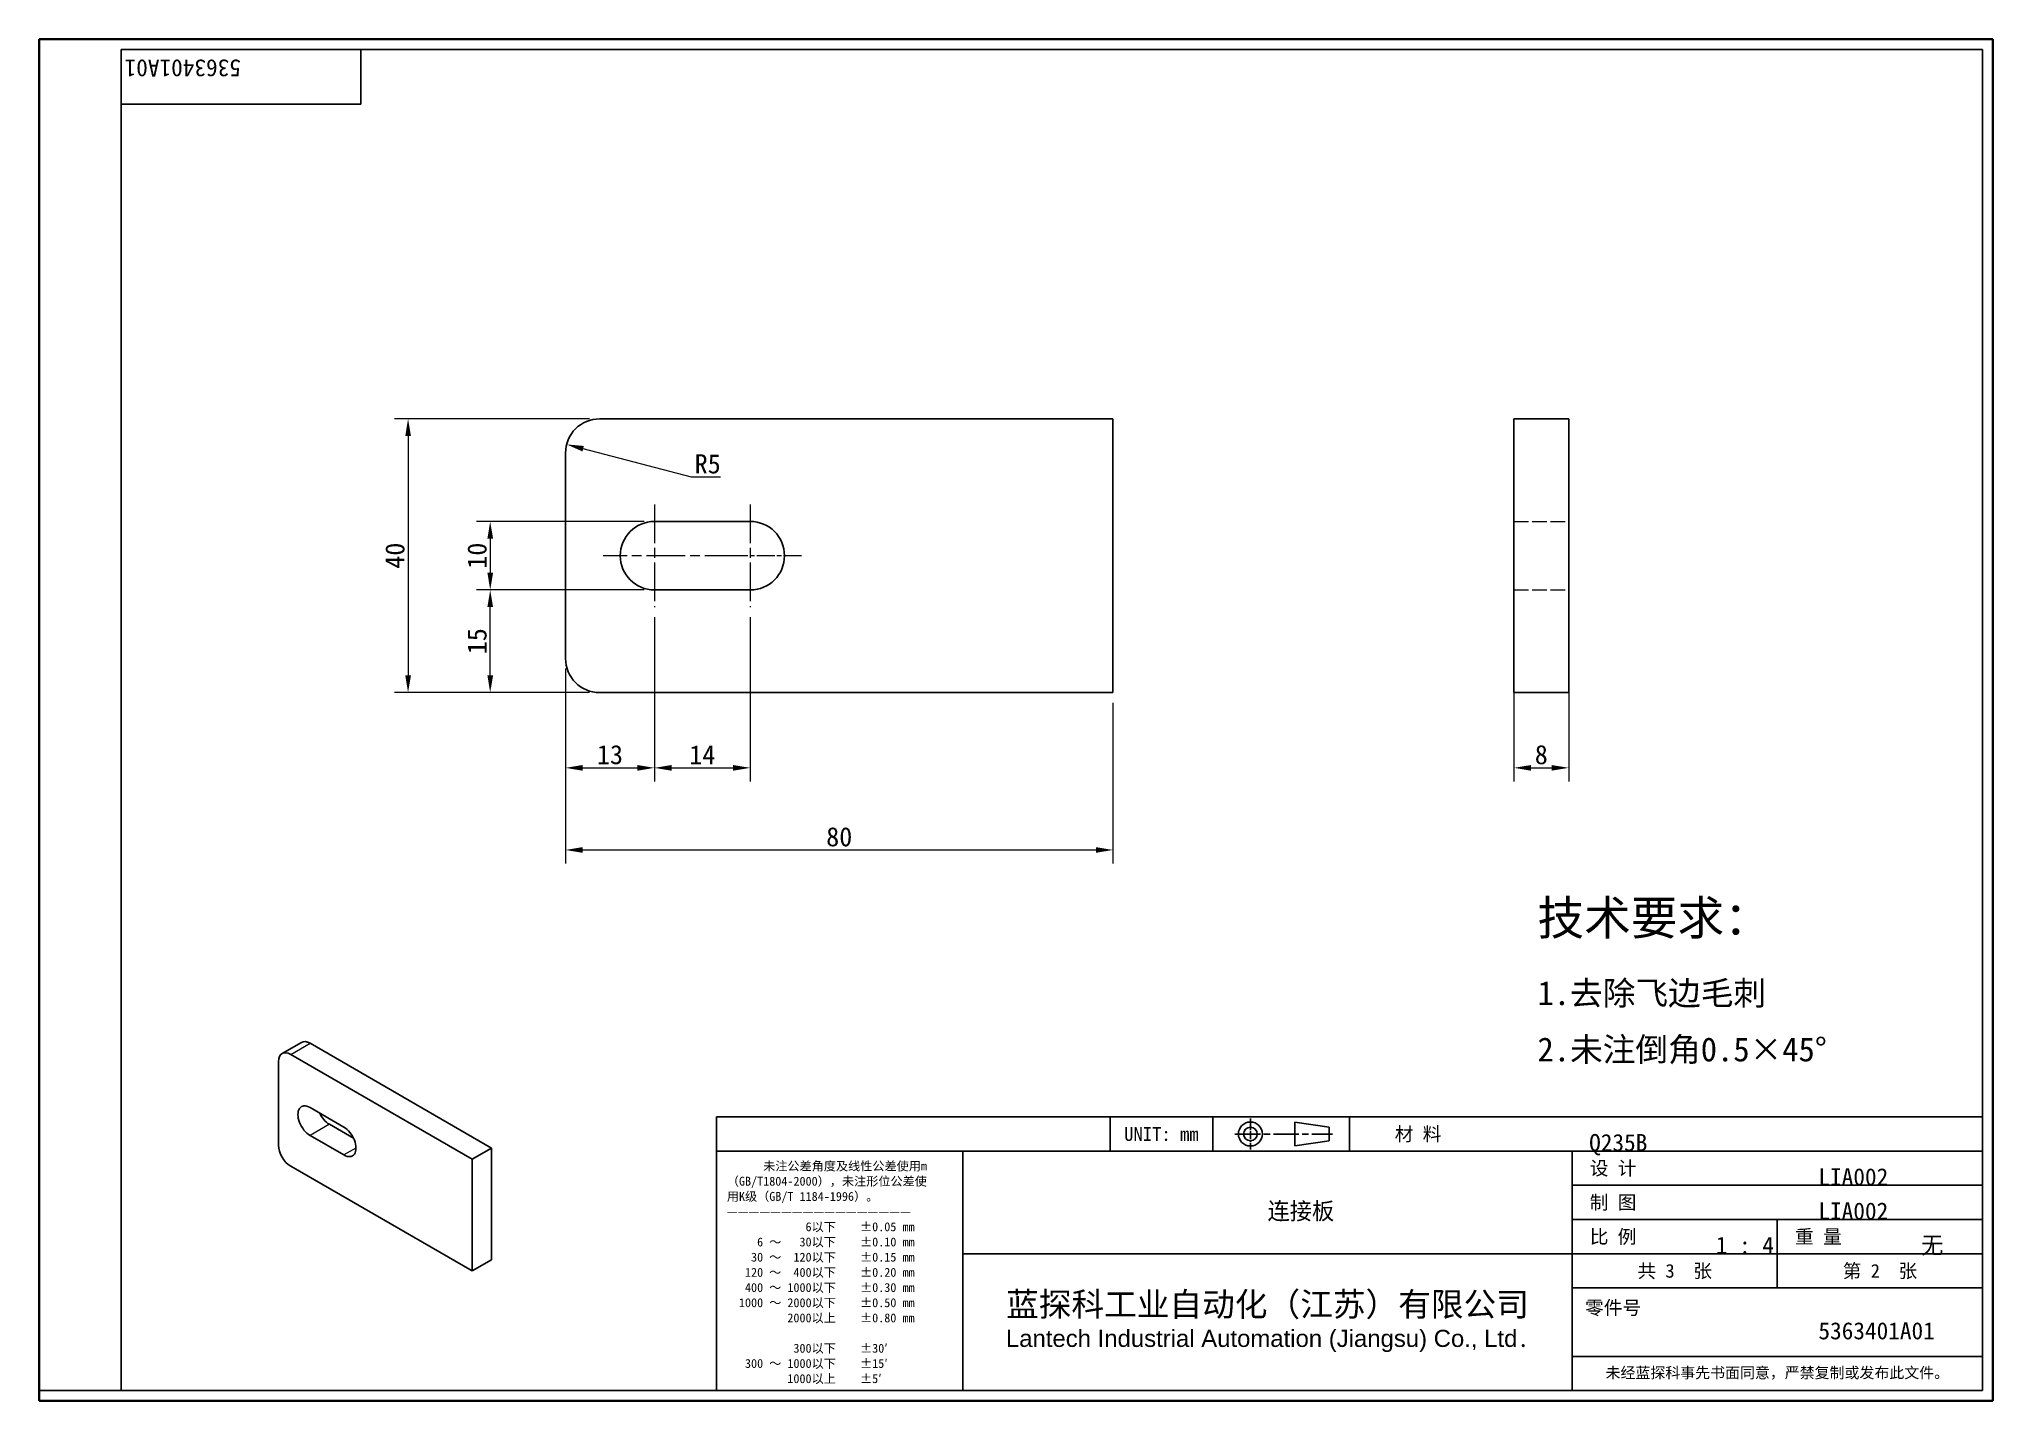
# Model space of a CAD drawing. Header units: millimetres. Extents: x 6 to 292, y 5 to 205.
import ezdxf
from ezdxf.enums import TextEntityAlignment as Align

# ---------------------------------------------------------------- set-up
doc = ezdxf.new("R2018")
doc.units = ezdxf.units.MM
doc.linetypes.add('CHAIN', pattern=[0.3543, 0.2362, -0.0295, 0.0591, -0.0295])
doc.linetypes.add('DASHED', pattern=[0.2067, 0.1654, -0.0413])
for name, color, linetype, lineweight in [('1', 7, 'Continuous', 18), ('可见 (ISO)', 7, 'Continuous', 25), ('可见窄的 (ISO)', 7, 'Continuous', 18), ('图框 (ISO)', 7, 'Continuous', 35), ('标题 (ISO)', 7, 'Continuous', 25)]:
    doc.layers.add(name, color=color, linetype=linetype, lineweight=lineweight)
for name, color, linetype, lineweight, true_color in [('中心标记 (ISO)', 1, 'CHAIN', 18, 0xff0000), ('尺寸 (ISO)', 7, 'Continuous', 18, 0x008000), ('符号 (ISO)', 7, 'Continuous', 18, 0x008000), ('隐藏 (ISO)', 5, 'DASHED', 18, 0x0000ff)]:
    doc.layers.add(name, color=color, linetype=linetype, lineweight=lineweight, true_color=true_color)
doc.styles.get("Standard").update_dxf_attribs({"font": 'simfang.ttf'})
doc.styles.add('文本样式164', font='SimSun.ttf')
doc.styles.add('最新国标', font='simfang.ttf')
doc.styles.add('注释文本 (ISO)', font='simfang.ttf')
doc.dimstyles.new('默认 (GB)', dxfattribs={"dimtxt": 2.8, "dimasz": 2.5, "dimexe": 2, "dimexo": 1.5, "dimgap": 0.5, "dimtad": 1, "dimtoh": 1, "dimdsep": 46, "dimtxsty": '最新国标', "dimcen": 0.09, "dimdle": 10, "dimclrd": 256, "dimclre": 256, "dimclrt": 256, "dimaunit": 1, "dimadec": 3, "dimazin": 2, "dimtfac": 0.535714, "dimtdec": 3, "dimtmove": 0, "dimatfit": 3, "dimfxl": 0, "dimtolj": 1, "dimlwd": -1, "dimlwe": -1, "dimarcsym": 0})

# ---------------------------------------------------------------- blocks, each defined once
blk = doc.blocks.new('图框 最新国标')
at = {"layer": '图框 (ISO)'}
for p, q in [((6, 7), (6, 204.5)), ((6, 204.5), (291.5, 204.5)), ((291.5, 204.5), (291.5, 5.5)), ((6, 7), (6, 5.5)), ((6, 7), (6, 5.5)), ((291.5, 5.5), (6, 5.5))]:
    blk.add_line(p, q, dxfattribs=at)
at = {"layer": '图框 (ISO)', "color": 7, "linetype": 'Continuous', "lineweight": 25}
for p, q in [((18, 203), (290, 203)), ((18, 7), (18, 203)), ((18, 203), (290, 203)), ((53, 203), (53, 195)), ((290, 203), (290, 7)), ((290, 203), (290, 7)), ((53, 195), (18, 195)), ((290, 7), (6, 7)), ((290, 7), (18, 7))]:
    blk.add_line(p, q, dxfattribs=at)
at = {"layer": '图框 (ISO)', "lineweight": 30}
blk.add_attdef('零件代号', text='', height=2.5, rotation=180, dxfattribs=at).set_placement((35.5, 199), align=Align.MIDDLE_CENTER)
blk = doc.blocks.new('标题栏 副本 最新国标')
at = {"layer": '标题 (ISO)'}
for p, q in [((381.98, -183.84), (196.98, -183.84)), ((196.98, -183.84), (196.98, -223.84)), ((254.48, -183.84), (254.48, -188.84)), ((269.48, -183.84), (269.48, -188.84)), ((281.48, -188.09), (281.48, -184.59)), ((281.48, -184.59), (286.48, -185.34)), ((286.48, -185.34), (286.48, -187.34)), ((289.48, -183.84), (289.48, -188.84)), ((381.98, -223.84), (381.98, -183.84)), ((383.48, -183.84), (383.48, -225.34)), ((286.48, -187.34), (281.48, -188.09)), ((196.98, -188.84), (381.98, -188.84)), ((232.98, -188.84), (232.98, -223.84)), ((321.98, -188.84), (321.98, -223.84)), ((321.98, -193.84), (381.98, -193.84)), ((321.98, -198.84), (381.98, -198.84)), ((351.98, -198.84), (351.98, -208.84)), ((321.98, -203.84), (232.98, -203.84)), ((321.98, -203.84), (381.98, -203.84)), ((321.98, -208.84), (381.98, -208.84)), ((321.98, -218.84), (381.98, -218.84)), ((196.98, -223.84), (381.98, -223.84)), ((383.48, -225.34), (196.98, -225.34))]:
    blk.add_line(p, q, dxfattribs=at)
at = {"layer": '标题 (ISO)', "linetype": 'CHAIN', "ltscale": 5.000333}
blk.add_line((274.98, -184.09), (274.98, -188.59), dxfattribs=at)
at = {"layer": '标题 (ISO)', "linetype": 'CHAIN', "ltscale": 15.834605}
blk.add_line((272.73, -186.34), (286.98, -186.34), dxfattribs=at)
at = {"layer": '标题 (ISO)'}
for radius in [1.75, 1]:
    blk.add_circle((274.98, -186.34), radius, dxfattribs=at)
at = {"layer": '1', "style": '文本样式164'}
for s, p in [('UNIT: mm', (261.98, -186.34)), ('材 料', (299.48, -186.34)), ('设 计', (327.98, -191.34)), ('制 图', (327.98, -196.34)), ('比 例', (327.98, -201.34)), ('重 量', (357.98, -201.34)), ('共 3  张', (336.98, -206.34)), ('第 2  张', (366.98, -206.34))]:
    blk.add_text(s, height=2, dxfattribs=at).set_placement(p, align=Align.MIDDLE_CENTER)
at = {"layer": '标题 (ISO)', "style": '注释文本 (ISO)'}
for s, insert, char_height, attachment_point, line_spacing_factor in [('\\fSimSun|b0|i0;{\\H1.3000;      未注公差角度及线性公差使用m\\P}\\fSimSun|b0|i0;{\\H1.3000;（GB/T1804-2000），未注形位公差使\\P}\\fSimSun|b0|i0;{\\H1.3000;用K级（GB/T 1184-1996）。\\P}\\fSimSun|b0|i0;{\\H1.3000;—————————————————\\P}\\fSimSun|b0|i0;{\\H1.3000;             6以下    ±0.05 mm\\P}\\fSimSun|b0|i0;{\\H1.3000;     6 ～   30以下    ±0.10 mm\\P}\\fSimSun|b0|i0;{\\H1.3000;    30 ～  120以下    ±0.15 mm\\P}\\fSimSun|b0|i0;{\\H1.3000;   120 ～  400以下    ±0.20 mm\\P}\\fSimSun|b0|i0;{\\H1.3000;   400 ～ 1000以下    ±0.30 mm\\P}\\fSimSun|b0|i0;{\\H1.3000;  1000 ～ 2000以下    ±0.50 mm\\P}\\fSimSun|b0|i0;{\\H1.3000;          2000以上    ±0.80 mm\\P}\\fSimSun|b0|i0;{\\H1.3000;\\P}\\fSimSun|b0|i0;{\\H1.3000;           300以下    ±30′\\P}\\fSimSun|b0|i0;{\\H1.3000;   300 ～ 1000以下    ±15′\\P}\\fSimSun|b0|i0;{\\H1.3000;          1000以上    ±5′}', (198.48, -206.63), 1.3, 4, 1.023913), ('\\pxsm0.94;\\fMicrosoft YaHei|b0|i0;{\\H3.5000;蓝探科工业自动化（江苏）有限公司\\P}\\fArial|b0|i0;{\\H2.5000;Lantech Industrial Automation (Jiangsu) Co., Ltd}\\fFangSong|b0|i0;{\\H2.5000;.}', (277.48, -213.84), 2, 5, 0.978695)]:
    blk.add_mtext(s, dxfattribs=dict(at, insert=insert, char_height=char_height, attachment_point=attachment_point, line_spacing_factor=line_spacing_factor))
at = {"layer": '标题 (ISO)', "attachment_point": 5, "style": '注释文本 (ISO)'}
for s, insert, char_height in [('\\fFangSong|b0|i0;零件号', (327.98, -211.84), 2), ('\\fSimSun|b0|i0;{\\H1.6000;未经蓝探科事先书面同意，严禁复制或发布此文件。}', (351.98, -221.34), 1.6)]:
    blk.add_mtext(s, dxfattribs=dict(at, insert=insert, char_height=char_height))
at = {"layer": '标题 (ISO)', "lineweight": 30, "flags": 104}
for tag, height, p in [('材料', 2, (324.48, -186.34)), ('设计人', 2, (357.98, -191.34)), ('库存编号', 3.5, (277.48, -196.34)), ('设计人', 2, (357.98, -196.34)), ('视图比例', 2, (342.98, -201.34)), ('质量\\P3;', 2, (372.98, -201.34)), ('零件代号', 3.5, (357.98, -213.84))]:
    blk.add_attdef(tag, text='', height=height, dxfattribs=at).set_placement(p, align=Align.MIDDLE_CENTER)
blk = doc.blocks.new('*D5')
at = {"layer": 'Defpoints', "color": 0, "transparency": 16777216}
for p in [(82.92, 114.01), (162.92, 109.01), (162.92, 86.01)]:
    blk.add_point(p, dxfattribs=at)
at = {"layer": '尺寸 (ISO)', "color": 116, "true_color": 0x00803f, "transparency": 16777216}
for p, q in [((82.92, 112.51), (82.92, 84.01)), ((162.92, 107.51), (162.92, 84.01)), ((85.42, 86.01), (160.42, 86.01))]:
    blk.add_line(p, q, dxfattribs=at)
for points in [[(85.42, 86.42), (85.42, 85.59), (82.92, 86.01)], [(160.42, 86.42), (160.42, 85.59), (162.92, 86.01)]]:
    blk.add_solid(points, dxfattribs=at)
at = {"layer": '尺寸 (ISO)', "transparency": 16777216, "insert": (122.92, 87.92), "char_height": 2.8, "attachment_point": 5, "style": '最新国标'}
blk.add_mtext('\\A1;80', dxfattribs=at)
blk = doc.blocks.new('*D6')
at = {"layer": 'Defpoints', "color": 0, "transparency": 16777216}
for p in [(95.92, 121.51), (82.92, 114.01), (95.92, 98.01)]:
    blk.add_point(p, dxfattribs=at)
at = {"layer": '尺寸 (ISO)', "color": 116, "true_color": 0x00803f, "transparency": 16777216}
for p, q in [((95.92, 120.01), (95.92, 96.01)), ((82.92, 112.51), (82.92, 96.01)), ((85.42, 98.01), (93.42, 98.01))]:
    blk.add_line(p, q, dxfattribs=at)
for points in [[(85.42, 98.42), (85.42, 97.59), (82.92, 98.01)], [(93.42, 98.42), (93.42, 97.59), (95.92, 98.01)]]:
    blk.add_solid(points, dxfattribs=at)
at = {"layer": '尺寸 (ISO)', "transparency": 16777216, "insert": (89.42, 99.92), "char_height": 2.8, "attachment_point": 5, "style": '最新国标'}
blk.add_mtext('\\A1;13', dxfattribs=at)
blk = doc.blocks.new('*D7')
at = {"layer": 'Defpoints', "color": 0, "transparency": 16777216}
for p in [(95.92, 121.51), (109.92, 121.51), (109.92, 98.01)]:
    blk.add_point(p, dxfattribs=at)
at = {"layer": '尺寸 (ISO)', "color": 116, "true_color": 0x00803f, "transparency": 16777216}
for p, q in [((95.92, 120.01), (95.92, 96.01)), ((109.92, 120.01), (109.92, 96.01)), ((98.42, 98.01), (107.42, 98.01))]:
    blk.add_line(p, q, dxfattribs=at)
for points in [[(98.42, 98.42), (98.42, 97.59), (95.92, 98.01)], [(107.42, 98.42), (107.42, 97.59), (109.92, 98.01)]]:
    blk.add_solid(points, dxfattribs=at)
at = {"layer": '尺寸 (ISO)', "transparency": 16777216, "insert": (102.92, 99.91), "char_height": 2.8, "attachment_point": 5, "style": '最新国标'}
blk.add_mtext('\\A1;14', dxfattribs=at)
blk = doc.blocks.new('*D8')
at = {"layer": 'Defpoints', "color": 0, "transparency": 16777216}
for p in [(87.92, 149.01), (59.92, 109.01), (87.92, 109.01)]:
    blk.add_point(p, dxfattribs=at)
at = {"layer": '尺寸 (ISO)', "color": 116, "true_color": 0x00803f, "transparency": 16777216}
for p, q in [((86.42, 149.01), (57.92, 149.01)), ((59.92, 146.51), (59.92, 111.51)), ((86.42, 109.01), (57.92, 109.01))]:
    blk.add_line(p, q, dxfattribs=at)
for points in [[(59.51, 146.51), (60.34, 146.51), (59.92, 149.01)], [(59.51, 111.51), (60.34, 111.51), (59.92, 109.01)]]:
    blk.add_solid(points, dxfattribs=at)
at = {"layer": '尺寸 (ISO)', "transparency": 16777216, "insert": (58.01, 129.01), "char_height": 2.8, "attachment_point": 5, "rotation": 90, "style": '最新国标'}
blk.add_mtext('\\A1;40', dxfattribs=at)
blk = doc.blocks.new('*D9')
at = {"layer": 'Defpoints', "color": 0, "transparency": 16777216}
for p in [(71.92, 124.01), (95.92, 124.01), (87.92, 109.01)]:
    blk.add_point(p, dxfattribs=at)
at = {"layer": '尺寸 (ISO)', "color": 116, "true_color": 0x00803f, "transparency": 16777216}
for p, q in [((94.42, 124.01), (69.92, 124.01)), ((71.92, 111.51), (71.92, 121.51)), ((86.42, 109.01), (69.92, 109.01))]:
    blk.add_line(p, q, dxfattribs=at)
for points in [[(71.51, 121.51), (72.34, 121.51), (71.92, 124.01)], [(71.51, 111.51), (72.34, 111.51), (71.92, 109.01)]]:
    blk.add_solid(points, dxfattribs=at)
at = {"layer": '尺寸 (ISO)', "transparency": 16777216, "insert": (70.01, 116.51), "char_height": 2.8, "attachment_point": 5, "rotation": 90, "style": '最新国标'}
blk.add_mtext('\\A1;15', dxfattribs=at)
blk = doc.blocks.new('*D10')
at = {"layer": 'Defpoints', "color": 0, "transparency": 16777216}
for p in [(95.92, 134.01), (71.92, 124.01), (95.92, 124.01)]:
    blk.add_point(p, dxfattribs=at)
at = {"layer": '尺寸 (ISO)', "color": 116, "true_color": 0x00803f, "transparency": 16777216}
for p, q in [((94.42, 134.01), (69.92, 134.01)), ((71.92, 131.51), (71.92, 126.51)), ((94.42, 124.01), (69.92, 124.01))]:
    blk.add_line(p, q, dxfattribs=at)
for points in [[(71.51, 131.51), (72.34, 131.51), (71.92, 134.01)], [(71.51, 126.51), (72.34, 126.51), (71.92, 124.01)]]:
    blk.add_solid(points, dxfattribs=at)
at = {"layer": '尺寸 (ISO)', "transparency": 16777216, "insert": (70.01, 129.01), "char_height": 2.8, "attachment_point": 5, "rotation": 90, "style": '最新国标'}
blk.add_mtext('\\A1;10', dxfattribs=at)
blk = doc.blocks.new('*D11')
at = {"layer": 'Defpoints', "color": 0, "transparency": 16777216}
for p in [(221.51, 114.01), (229.51, 114.01), (229.51, 98.01)]:
    blk.add_point(p, dxfattribs=at)
at = {"layer": '尺寸 (ISO)', "color": 116, "true_color": 0x00803f, "transparency": 16777216}
for p, q in [((221.51, 112.51), (221.51, 96.01)), ((229.51, 112.51), (229.51, 96.01)), ((224.01, 98.01), (227.01, 98.01))]:
    blk.add_line(p, q, dxfattribs=at)
for points in [[(224.01, 98.42), (224.01, 97.59), (221.51, 98.01)], [(227.01, 98.42), (227.01, 97.59), (229.51, 98.01)]]:
    blk.add_solid(points, dxfattribs=at)
at = {"layer": '尺寸 (ISO)', "transparency": 16777216, "insert": (225.51, 99.92), "char_height": 2.8, "attachment_point": 5, "style": '最新国标'}
blk.add_mtext('\\A1;8', dxfattribs=at)
blk = doc.blocks.new('*D12')
at = {"layer": 'Defpoints', "color": 0, "transparency": 16777216}
for p in [(83.09, 145.27), (87.92, 144.01)]:
    blk.add_point(p, dxfattribs=at)
at = {"layer": '尺寸 (ISO)', "color": 116, "true_color": 0x00803f, "transparency": 16777216}
for p, q in [((101.35, 140.49), (85.5, 144.64)), ((105.56, 140.49), (101.35, 140.49))]:
    blk.add_line(p, q, dxfattribs=at)
blk.add_solid([(85.61, 145.04), (85.4, 144.24), (83.09, 145.27)], dxfattribs=at)
at = {"layer": '尺寸 (ISO)', "transparency": 16777216, "insert": (103.7, 142.41), "char_height": 2.8, "attachment_point": 5, "style": '最新国标'}
blk.add_mtext('\\A1;R5', dxfattribs=at)

msp = doc.modelspace()

# ---------------------------------------------------------------- linework, layer by layer
at = {"layer": '中心标记 (ISO)', "ltscale": 23.990969}
for p, q in [((95.923, 136.508), (95.923, 121.508)), ((109.923, 136.508), (109.923, 121.508)), ((108.926, 129.008), (88.423, 129.008))]:
    msp.add_line(p, q, dxfattribs=at)
at = {"layer": '中心标记 (ISO)', "ltscale": 11.111974}
msp.add_line((117.423, 129.008), (107.423, 129.008), dxfattribs=at)
at = {"layer": '可见 (ISO)'}
for p, q in [((87.923, 149.008), (162.923, 149.008)), ((162.923, 109.008), (162.923, 149.008)), ((221.51, 144.008), (221.51, 149.008)), ((229.51, 149.008), (221.51, 149.008)), ((229.51, 149.008), (229.51, 144.008)), ((82.923, 114.008), (82.923, 144.008)), ((221.51, 114.008), (221.51, 144.008)), ((229.51, 114.008), (229.51, 144.008)), ((95.923, 134.008), (109.923, 134.008)), ((109.923, 124.008), (95.923, 124.008)), ((221.51, 109.008), (221.51, 114.008)), ((229.51, 114.008), (229.51, 109.008)), ((162.923, 109.008), (87.923, 109.008)), ((221.51, 109.008), (229.51, 109.008)), ((44.341, 57.89), (41.513, 56.257)), ((45.591, 57.766), (72.108, 42.457)), ((40.995, 42.865), (40.995, 55.113)), ((42.763, 56.133), (69.279, 40.824)), ((45.591, 48.376), (50.541, 45.519)), ((48.42, 45.927), (51.955, 43.886)), ((50.541, 41.436), (45.591, 44.294)), ((69.279, 40.824), (72.108, 42.457)), ((69.279, 24.494), (69.279, 40.824)), ((72.108, 42.457), (72.108, 26.127)), ((69.279, 24.494), (42.763, 39.803)), ((72.108, 26.127), (69.279, 24.494))]:
    msp.add_line(p, q, dxfattribs=at)
for centre, start, end in [((87.923, 144.008), 90, 180), ((95.923, 129.008), 90, 270), ((109.923, 129.008), 270, 90), ((87.923, 114.008), 180, 270)]:
    msp.add_arc(centre, 5, start, end, dxfattribs=at)
for centre, major_axis, start_param, end_param in [((45.591, 55.725), (-1.25, 2.165), 5.4977871, 6.2831853), ((42.763, 54.092), (-1.25, 2.165), 5.4977871, 7.0685835), ((45.591, 46.335), (-1.25, 2.165), 5.4977871, 8.6393798), ((48.42, 47.968), (1.25, -2.165), 4.5704919, 5.4977871), ((42.763, 41.844), (-1.25, 2.165), 0.7853982, 2.3561945), ((50.541, 43.477), (1.25, -2.165), 5.4977871, 8.6393798)]:
    msp.add_ellipse(centre, major_axis=major_axis, ratio=0.5773503, start_param=start_param, end_param=end_param, dxfattribs=at)
at = {"layer": '可见窄的 (ISO)'}
for p, q in [((42.763, 56.133), (45.591, 57.766)), ((48.42, 45.927), (45.591, 44.294)), ((52.309, 42.457), (50.541, 41.436))]:
    msp.add_line(p, q, dxfattribs=at)
at = {"layer": '隐藏 (ISO)', "ltscale": 12.901145}
for p, q in [((221.51, 134.008), (229.51, 134.008)), ((221.51, 124.008), (229.51, 124.008))]:
    msp.add_line(p, q, dxfattribs=at)

# ---------------------------------------------------------------- block references
ref = msp.add_blockref('图框 最新国标', (0, 0))
lines = msp.add_mtext('5363401A01', dxfattribs={"layer": '图框 (ISO)', "insert": (35.5, 199), "char_height": 2.5, "attachment_point": 1, "rotation": 180})
ref.add_attrib('零件代号', '', (35.5, 199)).embed_mtext(lines)
ref = msp.add_blockref('标题栏 副本 最新国标', (-91.983, 230.844))
lines = msp.add_mtext('5363401A01', dxfattribs={"layer": '标题 (ISO)', "insert": (266, 17), "char_height": 2.5, "attachment_point": 1})
ref.add_attrib('零件代号', '', (266, 17), dxfattribs={"flags": 104}).embed_mtext(lines)
lines = msp.add_mtext('连接板', dxfattribs={"layer": '标题 (ISO)', "insert": (185.5, 34.5), "char_height": 2.5, "attachment_point": 1})
ref.add_attrib('库存编号', '', (185.5, 34.5), dxfattribs={"flags": 104}).embed_mtext(lines)
lines = msp.add_mtext('无', dxfattribs={"layer": '标题 (ISO)', "insert": (281, 29.5), "char_height": 2.5, "attachment_point": 1})
ref.add_attrib('质量\\P3;', '', (281, 29.5), dxfattribs={"flags": 104}).embed_mtext(lines)
lines = msp.add_mtext('1 : 4', dxfattribs={"layer": '标题 (ISO)', "insert": (251, 29.5), "char_height": 2.5, "attachment_point": 1})
ref.add_attrib('视图比例', '', (251, 29.5), dxfattribs={"flags": 104}).embed_mtext(lines)
lines = msp.add_mtext('LIA002', dxfattribs={"layer": '标题 (ISO)', "insert": (266, 39.5), "char_height": 2.5, "attachment_point": 1})
ref.add_attrib('设计人', '', (266, 39.5), dxfattribs={"flags": 104}).embed_mtext(lines)
lines = msp.add_mtext('LIA002', dxfattribs={"layer": '标题 (ISO)', "insert": (266, 34.5), "char_height": 2.5, "attachment_point": 1})
ref.add_attrib('设计人', '', (266, 34.5), dxfattribs={"flags": 104}).embed_mtext(lines)
lines = msp.add_mtext('Q235B', dxfattribs={"layer": '标题 (ISO)', "insert": (232.5, 44.5), "char_height": 2.5, "attachment_point": 1})
ref.add_attrib('材料', '', (232.5, 44.5), dxfattribs={"flags": 104}).embed_mtext(lines)

# ---------------------------------------------------------------- texts
at = {"layer": '符号 (ISO)', "insert": (224.95, 66.645), "char_height": 2, "width": 49.77778, "attachment_point": 4, "line_spacing_factor": 1.249876, "style": '注释文本 (ISO)'}
msp.add_mtext('\\pxsm1.41;\\fFangSong|b0|i0;{\\H5.0000;技术要求：}\\fFangSong|b0|i0;{\\H7.0000;\\P}\\fFangSong|b0|i0;{\\H3.5000;1.去除飞边毛刺\\P}\\fFangSong|b0|i0;{\\H3.5000;2.未注倒角0.5×45°}', dxfattribs=at)

# ---------------------------------------------------------------- dimensions: what is measured, and where the dimension line sits
at = {"layer": '尺寸 (ISO)', "color": 116, "true_color": 0x00803f}
for base, p1, p2, angle, picture, middle in [((59.923, 109.008), (87.923, 149.008), (87.923, 109.008), 270, '*D8', (59.923, 129.008)), ((71.923, 124.008), (95.923, 134.008), (95.923, 124.008), 90, '*D10', (71.923, 129.008)), ((71.923, 124.008), (87.923, 109.008), (95.923, 124.008), 90, '*D9', (71.923, 116.508)), ((109.923, 98.008), (95.923, 121.508), (109.923, 121.508), 180, '*D7', (102.923, 98.008)), ((162.923, 86.008), (82.923, 114.008), (162.923, 109.008), 180, '*D5', (122.923, 86.008))]:
    dim = msp.add_linear_dim(base=base, p1=p1, p2=p2, angle=angle, dimstyle='默认 (GB)', override={"dimgap": 0.5, "dimtoh": 0, "dimdec": 2, "dimtol": 0, "dimlim": 0, "dimtp": 0, "dimtm": 0, "dimtdec": 3, "dimtofl": 0, "dimatfit": 1}, dxfattribs=at)
    dim.commit()
    dim.dimension.update_dxf_attribs({"geometry": picture, "text_midpoint": middle, "dimtype": 160})
dim = msp.add_radius_dim(center=(87.923, 144.008), mpoint=(83.087, 145.275), dimstyle='默认 (GB)', override={"dimgap": 0.5, "dimtih": 1, "dimdec": 2, "dimlfac": 1, "dimcen": 0, "dimtol": 0, "dimlim": 0, "dimtp": 0, "dimtm": 0, "dimtdec": 3}, dxfattribs=at)
dim.commit()
dim.dimension.update_dxf_attribs({"geometry": '*D12', "text_midpoint": (101.348, 140.492), "dimtype": 164})
for base, p1, p2, picture, middle in [((95.923, 98.008), (82.923, 114.008), (95.923, 121.508), '*D6', (89.423, 98.008)), ((229.51, 98.008), (221.51, 114.008), (229.51, 114.008), '*D11', (225.51, 98.008))]:
    dim = msp.add_linear_dim(base=base, p1=p1, p2=p2, dimstyle='默认 (GB)', override={"dimgap": 0.5, "dimtoh": 0, "dimdec": 2, "dimtol": 0, "dimlim": 0, "dimtp": 0, "dimtm": 0, "dimtdec": 3, "dimtofl": 0, "dimatfit": 1}, dxfattribs=at)
    dim.commit()
    dim.dimension.update_dxf_attribs({"geometry": picture, "text_midpoint": middle, "dimtype": 160})

doc.saveas('drawing.dxf')
